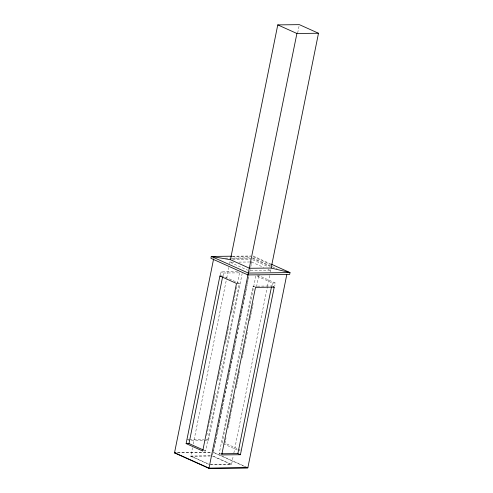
<?xml version="1.0" encoding="UTF-8"?>
<svg xmlns="http://www.w3.org/2000/svg" width="493" height="493" viewBox="0 0 493 493"><rect width="100%" height="100%" fill="white"/><g stroke="black" fill="none" stroke-linecap="round" stroke-linejoin="round"><path stroke-width="0.37" stroke-dasharray="2.46 1.85" d="M220.445 274.891L221.055 271.871L237.515 271.692M222.996 276.037L223.606 273.017L221.055 271.871M208.57 464.203L190.797 456.222L192.504 447.736M193.268 443.965L226.57 278.798M226.725 278.046L228.851 267.483M229.609 263.712L230.169 260.945M206.733 435.479L209.624 421.139M209.778 420.381L210.234 418.119M210.388 417.361L210.844 415.1M210.992 414.342L211.602 411.322M211.756 410.57L212.212 408.303M212.366 407.551L212.822 405.283M212.97 404.531L213.432 402.263M213.58 401.512L214.036 399.244M214.19 398.492L214.646 396.224M214.8 395.472L215.256 393.204M217.844 380.374L218.3 378.106M218.454 377.355L218.91 375.087M219.058 374.335L223.169 353.949M223.323 353.198L223.779 350.93M225.301 343.381L225.757 341.119M225.911 340.361L226.367 338.099M226.521 337.341L226.977 335.08M227.131 334.322L227.587 332.06M227.735 331.302L228.191 329.041M228.345 328.283L228.801 326.021M231.39 313.191L231.846 310.923M232 310.171L236.72 286.766M237.324 283.746L239.61 272.426M204.145 451.015L205.587 450.996L239.376 283.413L222.787 275.963M191.309 440.588L208.521 440.403L242.162 273.572M212.575 455.045L215.459 440.717M215.614 439.959L216.224 436.946M216.378 436.188L216.834 433.926M216.982 433.174L217.438 430.913M217.592 430.155L218.048 427.893M218.202 427.141L218.658 424.874M218.806 424.122L219.262 421.86M219.416 421.108L219.872 418.84M220.026 418.089L220.482 415.827M220.63 415.069L221.092 412.807M221.24 412.056L221.696 409.794M221.85 409.036L222.306 406.774M222.46 406.022L227.932 378.87M228.086 378.119L228.542 375.851M228.69 375.099L229.146 372.837M229.3 372.079L229.756 369.818M229.911 369.066L230.367 366.804M230.521 366.046L230.977 363.785M231.125 363.033L231.581 360.771M231.735 360.013L232.191 357.752M232.345 357L232.801 354.738M232.949 353.98L233.405 351.719M233.559 350.967L234.015 348.705M234.169 347.947L235.839 339.652M235.993 338.901L239.641 320.795M239.795 320.043L240.251 317.782M240.405 317.024L240.861 314.762M241.009 314.01L241.465 311.749M241.619 310.991L242.075 308.729M242.229 307.977L242.685 305.715M242.833 304.957L243.289 302.696M243.443 301.944L243.899 299.676M244.053 298.924L244.51 296.663M244.657 295.911L245.12 293.643M245.267 292.891L245.724 290.63M245.878 289.872L248.46 277.054M297.68 32.957L299.054 26.16M248.836 276.536L213.364 452.451L245.748 466.994M249.748 272.013L250.66 267.489M250.808 266.731L251.264 264.47M251.418 263.718L252.176 259.947M220.439 454.355L219.163 453.782L252.952 286.199L271.661 285.995M222.103 443.189L255.892 275.599L258.77 275.569L275.359 283.019L274.749 286.039M225.437 440.89L224.981 443.158L240.183 449.986M225.584 440.138L226.04 437.87M228.025 428.06L228.481 425.792M228.629 425.04L229.085 422.772M229.239 422.02L229.695 419.753M229.849 419.001L230.305 416.733M230.459 415.981L234.569 395.596M236.092 388.046L236.548 385.785M236.695 385.027L237.158 382.765M237.306 382.007L237.762 379.746M237.916 378.988L238.372 376.726M238.526 375.968L238.982 373.706M239.136 372.948L239.592 370.687M242.18 357.85L242.636 355.589M242.784 354.831L243.246 352.569M243.394 351.811L247.813 329.922M249.637 320.863L250.093 318.601M250.247 317.843L250.703 315.582M250.857 314.824L251.313 312.562M251.461 311.804L251.917 309.542M252.071 308.784L252.527 306.523M252.681 305.765L253.137 303.503M256.483 286.895L258.77 275.569M210.677 464.807L231.525 464.579L233.232 456.099M233.842 453.079L267.298 287.154M267.452 286.402L269.733 275.088M270.343 272.074L271.15 268.044M271.871 286.069L272.481 283.05L255.892 275.599M232.536 256.2L250.746 255.996M232.289 256.785L250.573 256.588M225.326 258.147L251.128 257.864M231.913 258.665L250.962 258.455M232.659 259.663L250.524 259.466M233.639 262.165L229.917 262.208L247.689 270.189M238.846 262.11L250.758 261.98M250.543 270.786L270.645 270.565L267.909 269.338M223.606 273.017L240.066 272.839M237.219 283.438L239.376 283.413M272.481 283.05L275.359 283.019M187.26 439.46L188.757 439.442M189.509 439.436L203.726 439.281M238.686 450.639L240.128 450.62M177.591 452.66L211.115 452.291M177.554 452.845L211.078 452.482M219.163 453.782L220.661 453.77M210.191 455.822L190.834 456.037L208.607 464.018M190.797 456.222L211.639 455.994M209.975 464.628L231.562 464.394L212.421 455.797M253.026 255.972L270.478 263.81M253.55 256.871L270.774 264.605M252.644 257.845L277.084 268.821M252.484 258.437L270.398 266.479M252.693 259.756L268.42 266.818M251.504 261.968L263.81 267.496M252.952 286.199L254.228 286.772M223.483 443.805L237.306 450.017M205.969 439.257L208.521 440.403M187.901 439.744L189.811 440.606M213.401 452.266L247.856 467.74M204.207 450.38L205.587 450.996M212.384 455.988L231.525 464.579"/><path stroke-width="0.74" d="M286.784 274.663L247.819 467.925L208.958 468.35L174.504 452.876L213.623 258.862M219.909 275.994L236.498 283.444L202.709 451.027L186.12 443.583L219.909 275.994L221.351 275.981M203.51 450.066L188.998 443.546L222.639 276.721M230.422 259.688L277.769 24.884L299.356 24.65L318.496 33.247L271.15 268.044L249.563 268.278L230.422 259.688L211.287 256.428L210.912 258.307L247.917 274.921L289.65 274.465L290.032 272.592L271.175 264.125M247.917 274.921L296.909 33.481L277.769 24.884M208.958 468.35L248.078 274.336M272.937 286.569L274.219 287.142L240.424 454.725L237.872 453.578L271.514 286.747M296.909 33.481L318.496 33.247M231.778 256.206L211.287 256.428L248.293 273.048L290.032 272.592L271.15 268.044M274.219 287.142L255.51 287.345L221.714 454.928L240.424 454.725M186.12 443.583L188.998 443.546M174.504 452.876L176.026 452.864M221.406 453.757L237.872 453.578M247.856 467.74L208.995 468.165L174.54 452.691"/></g></svg>
